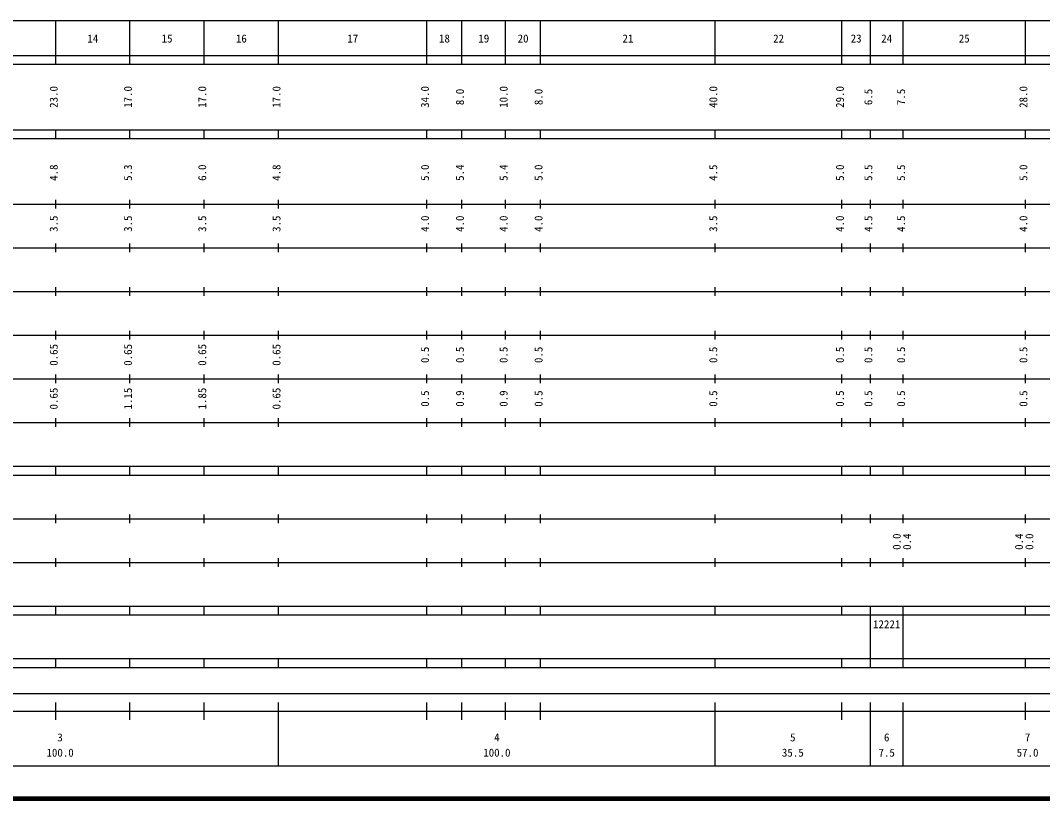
# Model space of a CAD drawing. Units: millimetres on the paper, enlarged 1000 times. Extents: x 40000 to 680000, y 20000 to 380000.
# Drawn here: x 308920 to 542929, y 20000 to 198000 of the extents above; entities that cross this region are included whole.
import ezdxf
from ezdxf.enums import TextEntityAlignment as Align

# ---------------------------------------------------------------- set-up
doc = ezdxf.new("R2010")
doc.units = ezdxf.units.MM
doc.header["$LTSCALE"] = 1000
doc.layers.add('M-TTL', color=2, linetype='Continuous', lineweight=140)
doc.layers.add('M-TTL-BAND', color=7, linetype='Continuous', lineweight=25)
doc.styles.add('ＭＳ ゴシック', font='')
doc.styles.get('ＭＳ ゴシック').set_extended_font_data('MS Gothic')

msp = doc.modelspace()

# ---------------------------------------------------------------- linework, layer by layer
at = {"layer": 'M-TTL'}
msp.add_line((40000, 20000), (680000, 20000), dxfattribs=at)
at = {"layer": 'M-TTL-BAND'}
for p, q in [((68000, 198000), (579000, 198000)), ((317000, 188000), (317000, 198000)), ((334000, 188000), (334000, 198000)), ((351000, 188000), (351000, 198000)), ((368000, 188000), (368000, 198000)), ((402000, 188000), (402000, 198000)), ((410000, 188000), (410000, 198000)), ((420000, 188000), (420000, 198000)), ((428000, 188000), (428000, 198000)), ((468000, 188000), (468000, 198000)), ((497000, 188000), (497000, 198000)), ((503500, 188000), (503500, 198000)), ((511000, 188000), (511000, 198000)), ((539000, 188000), (539000, 198000)), ((40000, 190000), (579000, 190000)), ((40000, 188000), (579000, 188000)), ((40000, 173000), (579000, 173000)), ((40000, 171000), (579000, 171000)), ((317000, 171000), (317000, 173000)), ((334000, 171000), (334000, 173000)), ((351000, 171000), (351000, 173000)), ((368000, 171000), (368000, 173000)), ((402000, 171000), (402000, 173000)), ((410000, 171000), (410000, 173000)), ((420000, 171000), (420000, 173000)), ((428000, 171000), (428000, 173000)), ((468000, 171000), (468000, 173000)), ((497000, 171000), (497000, 173000)), ((503500, 171000), (503500, 173000)), ((511000, 171000), (511000, 173000)), ((539000, 171000), (539000, 173000)), ((317000, 155000), (317000, 157000)), ((334000, 155000), (334000, 157000)), ((351000, 155000), (351000, 157000)), ((368000, 155000), (368000, 157000)), ((402000, 155000), (402000, 157000)), ((410000, 155000), (410000, 157000)), ((420000, 155000), (420000, 157000)), ((428000, 155000), (428000, 157000)), ((468000, 155000), (468000, 157000)), ((497000, 155000), (497000, 157000)), ((503500, 155000), (503500, 157000)), ((511000, 155000), (511000, 157000)), ((539000, 155000), (539000, 157000)), ((40000, 156000), (579000, 156000)), ((46000, 146000), (579000, 146000)), ((317000, 145000), (317000, 147000)), ((334000, 145000), (334000, 147000)), ((351000, 145000), (351000, 147000)), ((368000, 145000), (368000, 147000)), ((402000, 145000), (402000, 147000)), ((410000, 145000), (410000, 147000)), ((420000, 145000), (420000, 147000)), ((428000, 145000), (428000, 147000)), ((468000, 145000), (468000, 147000)), ((497000, 145000), (497000, 147000)), ((503500, 145000), (503500, 147000)), ((511000, 145000), (511000, 147000)), ((539000, 145000), (539000, 147000)), ((52000, 136000), (579000, 136000)), ((317000, 135000), (317000, 137000)), ((334000, 135000), (334000, 137000)), ((351000, 135000), (351000, 137000)), ((368000, 135000), (368000, 137000)), ((402000, 135000), (402000, 137000)), ((410000, 135000), (410000, 137000)), ((420000, 135000), (420000, 137000)), ((428000, 135000), (428000, 137000)), ((468000, 135000), (468000, 137000)), ((497000, 135000), (497000, 137000)), ((503500, 135000), (503500, 137000)), ((511000, 135000), (511000, 137000)), ((539000, 135000), (539000, 137000)), ((317000, 125000), (317000, 127000)), ((334000, 125000), (334000, 127000)), ((351000, 125000), (351000, 127000)), ((368000, 125000), (368000, 127000)), ((402000, 125000), (402000, 127000)), ((410000, 125000), (410000, 127000)), ((420000, 125000), (420000, 127000)), ((428000, 125000), (428000, 127000)), ((468000, 125000), (468000, 127000)), ((497000, 125000), (497000, 127000)), ((503500, 125000), (503500, 127000)), ((511000, 125000), (511000, 127000)), ((539000, 125000), (539000, 127000)), ((46000, 126000), (579000, 126000)), ((52000, 116000), (579000, 116000)), ((317000, 115000), (317000, 117000)), ((334000, 115000), (334000, 117000)), ((351000, 115000), (351000, 117000)), ((368000, 115000), (368000, 117000)), ((402000, 115000), (402000, 117000)), ((410000, 115000), (410000, 117000)), ((420000, 115000), (420000, 117000)), ((428000, 115000), (428000, 117000)), ((468000, 115000), (468000, 117000)), ((497000, 115000), (497000, 117000)), ((503500, 115000), (503500, 117000)), ((511000, 115000), (511000, 117000)), ((539000, 115000), (539000, 117000)), ((46000, 106000), (579000, 106000)), ((317000, 105000), (317000, 107000)), ((334000, 105000), (334000, 107000)), ((351000, 105000), (351000, 107000)), ((368000, 105000), (368000, 107000)), ((402000, 105000), (402000, 107000)), ((410000, 105000), (410000, 107000)), ((420000, 105000), (420000, 107000)), ((428000, 105000), (428000, 107000)), ((468000, 105000), (468000, 107000)), ((497000, 105000), (497000, 107000)), ((503500, 105000), (503500, 107000)), ((511000, 105000), (511000, 107000)), ((539000, 105000), (539000, 107000)), ((40000, 96000), (579000, 96000)), ((317000, 94000), (317000, 96000)), ((334000, 94000), (334000, 96000)), ((351000, 94000), (351000, 96000)), ((368000, 94000), (368000, 96000)), ((402000, 94000), (402000, 96000)), ((410000, 94000), (410000, 96000)), ((420000, 94000), (420000, 96000)), ((428000, 94000), (428000, 96000)), ((468000, 94000), (468000, 96000)), ((497000, 94000), (497000, 96000)), ((503500, 94000), (503500, 96000)), ((511000, 94000), (511000, 96000)), ((539000, 94000), (539000, 96000)), ((40000, 94000), (579000, 94000)), ((317000, 83000), (317000, 85000)), ((334000, 83000), (334000, 85000)), ((351000, 83000), (351000, 85000)), ((368000, 83000), (368000, 85000)), ((402000, 83000), (402000, 85000)), ((410000, 83000), (410000, 85000)), ((420000, 83000), (420000, 85000)), ((428000, 83000), (428000, 85000)), ((468000, 83000), (468000, 85000)), ((497000, 83000), (497000, 85000)), ((503500, 83000), (503500, 85000)), ((511000, 83000), (511000, 85000)), ((539000, 83000), (539000, 85000)), ((49000, 84000), (579000, 84000)), ((317000, 73000), (317000, 75000)), ((334000, 73000), (334000, 75000)), ((351000, 73000), (351000, 75000)), ((368000, 73000), (368000, 75000)), ((402000, 73000), (402000, 75000)), ((410000, 73000), (410000, 75000)), ((420000, 73000), (420000, 75000)), ((428000, 73000), (428000, 75000)), ((468000, 73000), (468000, 75000)), ((497000, 73000), (497000, 75000)), ((503500, 73000), (503500, 75000)), ((511000, 73000), (511000, 75000)), ((539000, 73000), (539000, 75000)), ((40000, 74000), (579000, 74000)), ((40000, 64000), (579000, 64000)), ((317000, 62000), (317000, 64000)), ((334000, 62000), (334000, 64000)), ((351000, 62000), (351000, 64000)), ((368000, 62000), (368000, 64000)), ((402000, 62000), (402000, 64000)), ((410000, 62000), (410000, 64000)), ((420000, 62000), (420000, 64000)), ((428000, 62000), (428000, 64000)), ((468000, 62000), (468000, 64000)), ((497000, 62000), (497000, 64000)), ((503500, 62000), (503500, 64000)), ((511000, 62000), (511000, 64000)), ((539000, 62000), (539000, 64000)), ((40000, 62000), (579000, 62000)), ((503500, 52000), (503500, 62000)), ((511000, 52000), (511000, 62000)), ((40000, 52000), (579000, 52000)), ((317000, 50000), (317000, 52000)), ((334000, 50000), (334000, 52000)), ((351000, 50000), (351000, 52000)), ((368000, 50000), (368000, 52000)), ((402000, 50000), (402000, 52000)), ((410000, 50000), (410000, 52000)), ((420000, 50000), (420000, 52000)), ((428000, 50000), (428000, 52000)), ((468000, 50000), (468000, 52000)), ((497000, 50000), (497000, 52000)), ((503500, 50000), (503500, 52000)), ((511000, 50000), (511000, 52000)), ((539000, 50000), (539000, 52000)), ((40000, 50000), (579000, 50000)), ((71000, 44000), (565000, 44000)), ((40000, 40000), (579000, 40000)), ((317000, 38000), (317000, 42000)), ((334000, 38000), (334000, 42000)), ((351000, 38000), (351000, 42000)), ((368000, 27500), (368000, 42000)), ((402000, 38000), (402000, 42000)), ((410000, 38000), (410000, 42000)), ((420000, 38000), (420000, 42000)), ((428000, 38000), (428000, 42000)), ((468000, 27500), (468000, 42000)), ((497000, 38000), (497000, 42000)), ((503500, 27500), (503500, 42000)), ((511000, 27500), (511000, 42000)), ((539000, 38000), (539000, 42000)), ((68000, 27500), (579000, 27500))]:
    msp.add_line(p, q, dxfattribs=at)

# ---------------------------------------------------------------- texts
at = {"layer": 'M-TTL-BAND', "style": 'ＭＳ ゴシック'}
for s, p in [('14', (325500, 192405)), ('15', (342500, 192405)), ('16', (359500, 192405)), ('17', (385000, 192405)), ('18', (406000, 192405)), ('19', (415000, 192405)), ('20', (424000, 192405)), ('21', (448000, 192405)), ('22', (482500, 192405)), ('23', (500250, 192405)), ('24', (507250, 192405)), ('25', (525000, 192405)), ('3', (318000, 32523)), ('4', (418000, 32523)), ('5', (485750, 32523)), ('6', (507250, 32523)), ('7', (539500, 32523)), ('100.0', (318000, 29033)), ('100.0', (418000, 29033)), ('35.5', (485750, 29033)), ('7.5', (507250, 29033)), ('57.0', (539500, 29033))]:
    msp.add_text(s, height=1833, dxfattribs=at).set_placement(p, align=Align.BOTTOM_CENTER)
for s, p in [('23.0', (318000, 180500)), ('17.0', (335000, 180500)), ('17.0', (352000, 180500)), ('17.0', (369000, 180500)), ('34.0', (403000, 180500)), ('10.0', (421000, 180500)), ('40.0', (469000, 180500)), ('29.0', (498000, 180500)), ('28.0', (540000, 180500)), ('8.0', (411000, 180500)), ('8.0', (429000, 180500)), ('6.5', (504500, 180500)), ('7.5', (512000, 180500)), ('4.8', (318000, 163174)), ('5.3', (335000, 163174)), ('6.0', (352000, 163174)), ('4.8', (369000, 163174)), ('5.0', (403000, 163174)), ('5.4', (411000, 163174)), ('5.4', (421000, 163174)), ('5.0', (429000, 163174)), ('4.5', (469000, 163174)), ('5.0', (498000, 163174)), ('5.5', (504500, 163174)), ('5.5', (512000, 163174)), ('5.0', (540000, 163174)), ('3.5', (318000, 151500)), ('3.5', (335000, 151500)), ('3.5', (352000, 151500)), ('3.5', (369000, 151500)), ('4.0', (403000, 151500)), ('4.0', (411000, 151500)), ('4.0', (421000, 151500)), ('4.0', (429000, 151500)), ('3.5', (469000, 151500)), ('4.0', (498000, 151500)), ('4.5', (504500, 151500)), ('4.5', (512000, 151500)), ('4.0', (540000, 151500)), ('0.65', (318000, 121500)), ('0.65', (335000, 121500)), ('0.65', (352000, 121500)), ('0.65', (369000, 121500)), ('0.5', (403000, 121500)), ('0.5', (411000, 121500)), ('0.5', (421000, 121500)), ('0.5', (429000, 121500)), ('0.5', (469000, 121500)), ('0.5', (498000, 121500)), ('0.5', (504500, 121500)), ('0.5', (512000, 121500)), ('0.5', (540000, 121500)), ('0.65', (318000, 111500)), ('1.15', (335000, 111500)), ('1.85', (352000, 111500)), ('0.65', (369000, 111500)), ('0.5', (403000, 111500)), ('0.9', (411000, 111500)), ('0.9', (421000, 111500)), ('0.5', (429000, 111500)), ('0.5', (469000, 111500)), ('0.5', (498000, 111500)), ('0.5', (504500, 111500)), ('0.5', (512000, 111500)), ('0.5', (540000, 111500)), ('0.0', (511000, 78764)), ('0.4', (513370, 78764)), ('0.4', (539000, 78764)), ('0.0', (541370, 78764))]:
    msp.add_text(s, height=1833, rotation=90, dxfattribs=at).set_placement(p, align=Align.BOTTOM_CENTER)
msp.add_text('12221', height=1833, dxfattribs=at).set_placement((504125, 58405), align=Align.BOTTOM_LEFT)

doc.saveas('drawing.dxf')
